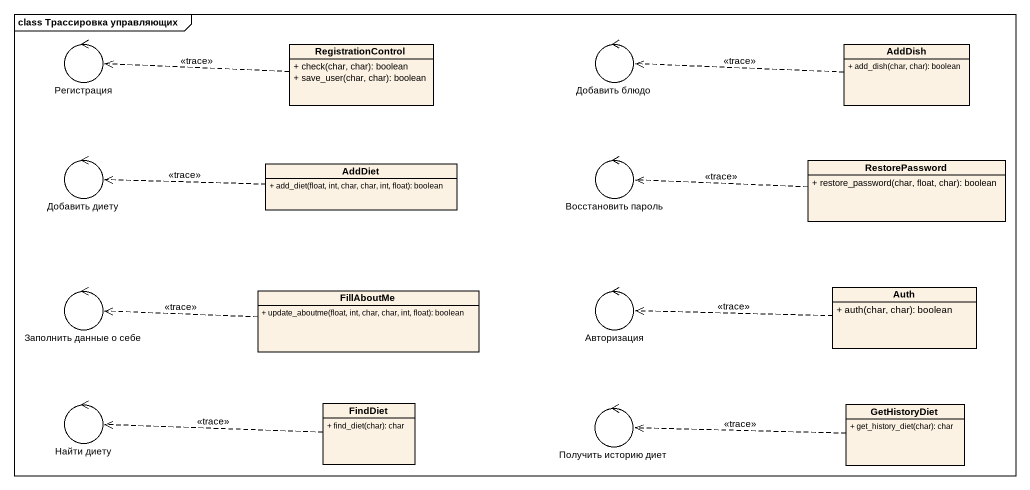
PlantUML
@startuml
mainframe class Трассировка управляющих
allowmixing
hide circle
hide empty members
skinparam classAttributeIconSize 0
control Регистрация
class RegistrationControl {
  + check(char, char): boolean
  + save_user(char, char): boolean
}
control "Добавить блюдо" as Добавить_блюдо
class AddDish {
  + add_dish(char, char): boolean
}
control "Добавить диету" as Добавить_диету
class AddDiet {
  + add_diet(float, int, char, char, int, float): boolean
}
control "Восстановить пароль" as Восстановить_пароль
class RestorePassword {
  + restore_password(char, float, char): boolean
}
control "Заполнить данные о себе" as Заполнить_данные_о_себе
class FillAboutMe {
  + update_aboutme(float, int, char, char, int, float): boolean
}
control Авторизация
class Auth {
  + auth(char, char): boolean
}
control "Найти диету" as Найти_диету
class FindDiet {
  + find_diet(char): char
}
control "Получить историю диет" as Получить_историю_диет
class GetHistoryDiet {
  + get_history_diet(char): char
}
RegistrationControl .left.> Регистрация : <<trace>>
AddDish .left.> Добавить_блюдо : <<trace>>
AddDiet .left.> Добавить_диету : <<trace>>
RestorePassword .left.> Восстановить_пароль : <<trace>>
FillAboutMe .left.> Заполнить_данные_о_себе : <<trace>>
Auth .left.> Авторизация : <<trace>>
FindDiet .left.> Найти_диету : <<trace>>
GetHistoryDiet .left.> Получить_историю_диет : <<trace>>
@enduml
